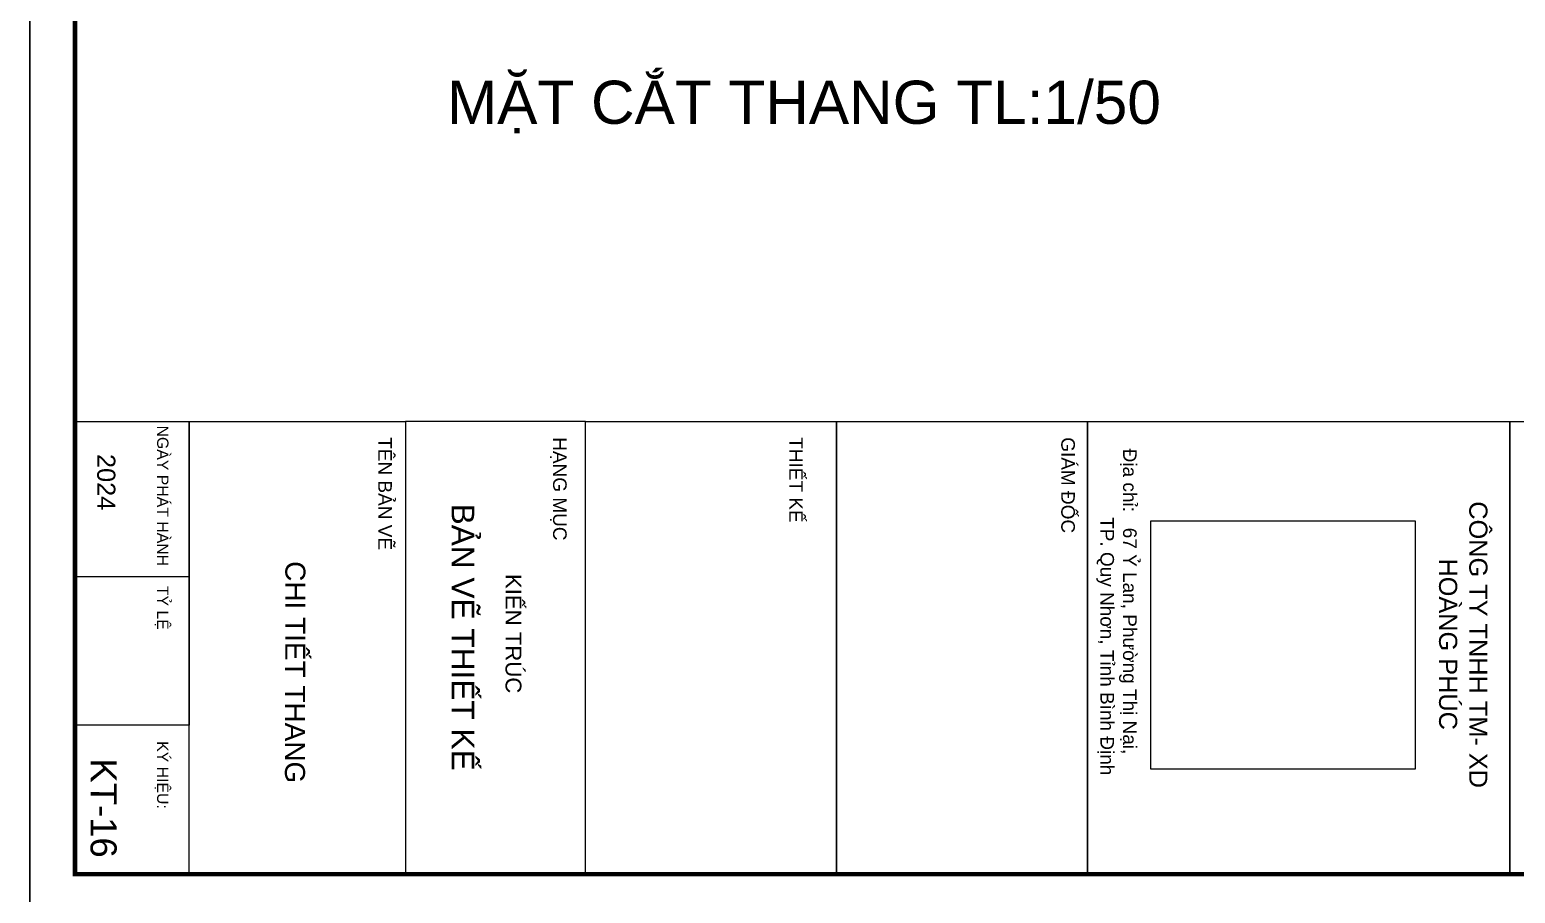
# Model space of a CAD drawing. Header units: inches. Extents: x 236662 to 497023, y -248575 to 81795.
# Drawn here: x 282445 to 292343, y -186142 to -180384 of the extents above; entities that cross this region are included whole.
import ezdxf
from ezdxf.enums import TextEntityAlignment as Align

# ---------------------------------------------------------------- set-up
doc = ezdxf.new("R2010")
doc.units = ezdxf.units.IN
doc.header["$LTSCALE"] = 10
doc.header["$MEASUREMENT"] = 0
doc.layers.add('01. HP_TEXT', color=9, linetype='Continuous')
doc.layers.add('02. HP_BE TONG', color=1, linetype='Continuous', lineweight=35)
doc.layers.add('06. HP_THAY 1', color=134, linetype='Continuous', lineweight=15)
doc.layers.add('Tpl_Bound', color=1, linetype='Continuous', plot=False)
doc.styles.get("Standard").update_dxf_attribs({"font": 'Arial.ttf'})
doc.styles.add('TA1', font='Arial.ttf')
doc.styles.add('TEXT (none)', font='Arial.ttf')
picture_1 = doc.add_image_def('image1.jpg', size_in_pixel=(1818, 1935))

# ---------------------------------------------------------------- blocks, each defined once
blk = doc.blocks.new('KHUNG TEN A-3')
at = {"layer": '01. HP_TEXT'}
for points in [[(365, 163.34), (365, 191.95), (415, 191.95), (415, 163.34)], [(365, 116.74), (365, 163.34), (415, 163.34), (415, 116.74)], [(365, 89.04), (365, 116.74), (415, 116.74), (415, 89.04)], [(365, 61.35), (365, 89.04), (415, 89.04), (415, 61.35)], [(365, 61.35), (365, 41.47), (415, 41.47), (415, 61.35)], [(365, 17.61), (365, 41.47), (415, 41.47), (415, 17.61)], [(365, 5), (365, 17.61), (398.56, 17.61), (398.56, 5)], [(398.56, 5), (382.12, 5), (382.12, 17.61), (398.56, 17.61)], [(398.56, 5), (415, 5), (415, 17.61), (398.56, 17.61)]]:
    blk.add_lwpolyline(points, close=True, dxfattribs=at)
at = {"layer": '02. HP_BE TONG', "color": 1, "const_width": 0.5}
blk.add_lwpolyline([(15, 5), (415, 5), (415, 292), (15, 292)], close=True, dxfattribs=at)
at = {"layer": '06. HP_THAY 1'}
blk.add_lwpolyline([(0, 297), (420, 297), (420, 0), (0, 0)], close=True, dxfattribs=at)
at = {"layer": 'Defpoints'}
blk.add_lwpolyline([(0, 0), (420, 0), (420, 297), (0, 297)], close=True, dxfattribs=at)
at = {"layer": '01. HP_TEXT', "color": 7, "style": 'TA1'}
for s, height, p in [('GIÁM ĐỐC', 1.5, (366.75, 113.85)), ('THIẾT KẾ', 1.5, (366.75, 83.82)), ('HẠNG MỤC', 1.5, (366.75, 57.76)), ('TÊN BẢN VẼ', 1.5, (366.75, 38.47)), ('NGÀY PHÁT HÀNH', 1.25, (365.46, 14.06)), ('TỶ LỆ', 1.25, (383.16, 14.06)), ('KÝ HIỆU:', 1.25, (400.31, 14.06)), ('2024', 2, (368.6, 7.45))]:
    blk.add_text(s, height=height, dxfattribs=at).set_placement(p)
at = {"layer": '01. HP_TEXT', "style": 'TA1'}
for s, height, p in [('KIẾN TRÚC', 1.75, (388.44, 53.39)), ('BẢN VẼ THIẾT KẾ', 2.5, (388.83, 47.82))]:
    blk.add_text(s, height=height, dxfattribs=at).set_placement(p, align=Align.MIDDLE_CENTER)
at = {"layer": '01. HP_TEXT', "insert": (364.26, 160.88), "char_height": 2, "attachment_point": 1, "style": 'TA1'}
blk.add_mtext_dynamic_manual_height_columns('\\pxi4.78245;CÔNG TY TNHH TM- XD \\P\\pi5.60885;      HOÀNG PHÚC', width=53.4572, gutter_width=0.0255, heights=[0], dxfattribs=at)
at = {"layer": '01. HP_TEXT', "color": 7, "insert": (365.04, 122.17), "char_height": 1.5, "attachment_point": 1, "style": 'TA1'}
blk.add_mtext_dynamic_manual_height_columns('\\A1;\\pxi-0.01954,l2,t4.98046,11.98046;Địa chỉ:   67 Ỷ Lan, Phường Thị Nại, \\P             TP. Quy Nhơn, Tỉnh Bình Định ', width=49.5509, gutter_width=2.41, heights=[62.37], dxfattribs=at)
image = blk.add_image(picture_1, insert=(375.99, 123.73), size_in_units=(27.41, 29.18))
image.dxf.flags = 7

msp = doc.modelspace()

# ---------------------------------------------------------------- linework, layer by layer
at = {"layer": 'Tpl_Bound', "color": 1}
msp.add_lwpolyline([(282444.6, -186454.4), (282444.6, -160959.6), (300375.7, -160959.6), (300375.7, -186454.4)], close=True, dxfattribs=at)

# ---------------------------------------------------------------- block references
at = {"color": 1, "extrusion": (-2.60012e-09, -0.006863, 0.999976), "xscale": 60.37411910564994, "yscale": 60.37411910564994, "zscale": 60.37411910564994, "rotation": 269.9999565870517}
msp.add_blockref('KHUNG TEN A-3', (282444.6, -160956.9, 949.9), dxfattribs=at)

# ---------------------------------------------------------------- texts
at = {"attachment_point": 1, "rotation": 269.89856}
for s, width, gutter_width, insert, char_height in [('CHI TIẾT THANG', 1796.114, 3.49, (284281.4, -183927.6, 66.9), 133.427), ('KT-16', 680.975, 4.56, (283024.9, -185242.7, -426.3), 174.06)]:
    msp.add_mtext_dynamic_manual_height_columns(s, width=width, gutter_width=gutter_width, heights=[0], dxfattribs=dict(at, insert=insert, char_height=char_height))
at = {"layer": '01. HP_TEXT', "style": 'TEXT (none)'}
msp.add_text('MẶT CẮT THANG TL:1/50', height=287.776, dxfattribs=at).set_placement((285224.6, -181012.1, -206.3))

doc.saveas('drawing.dxf')
